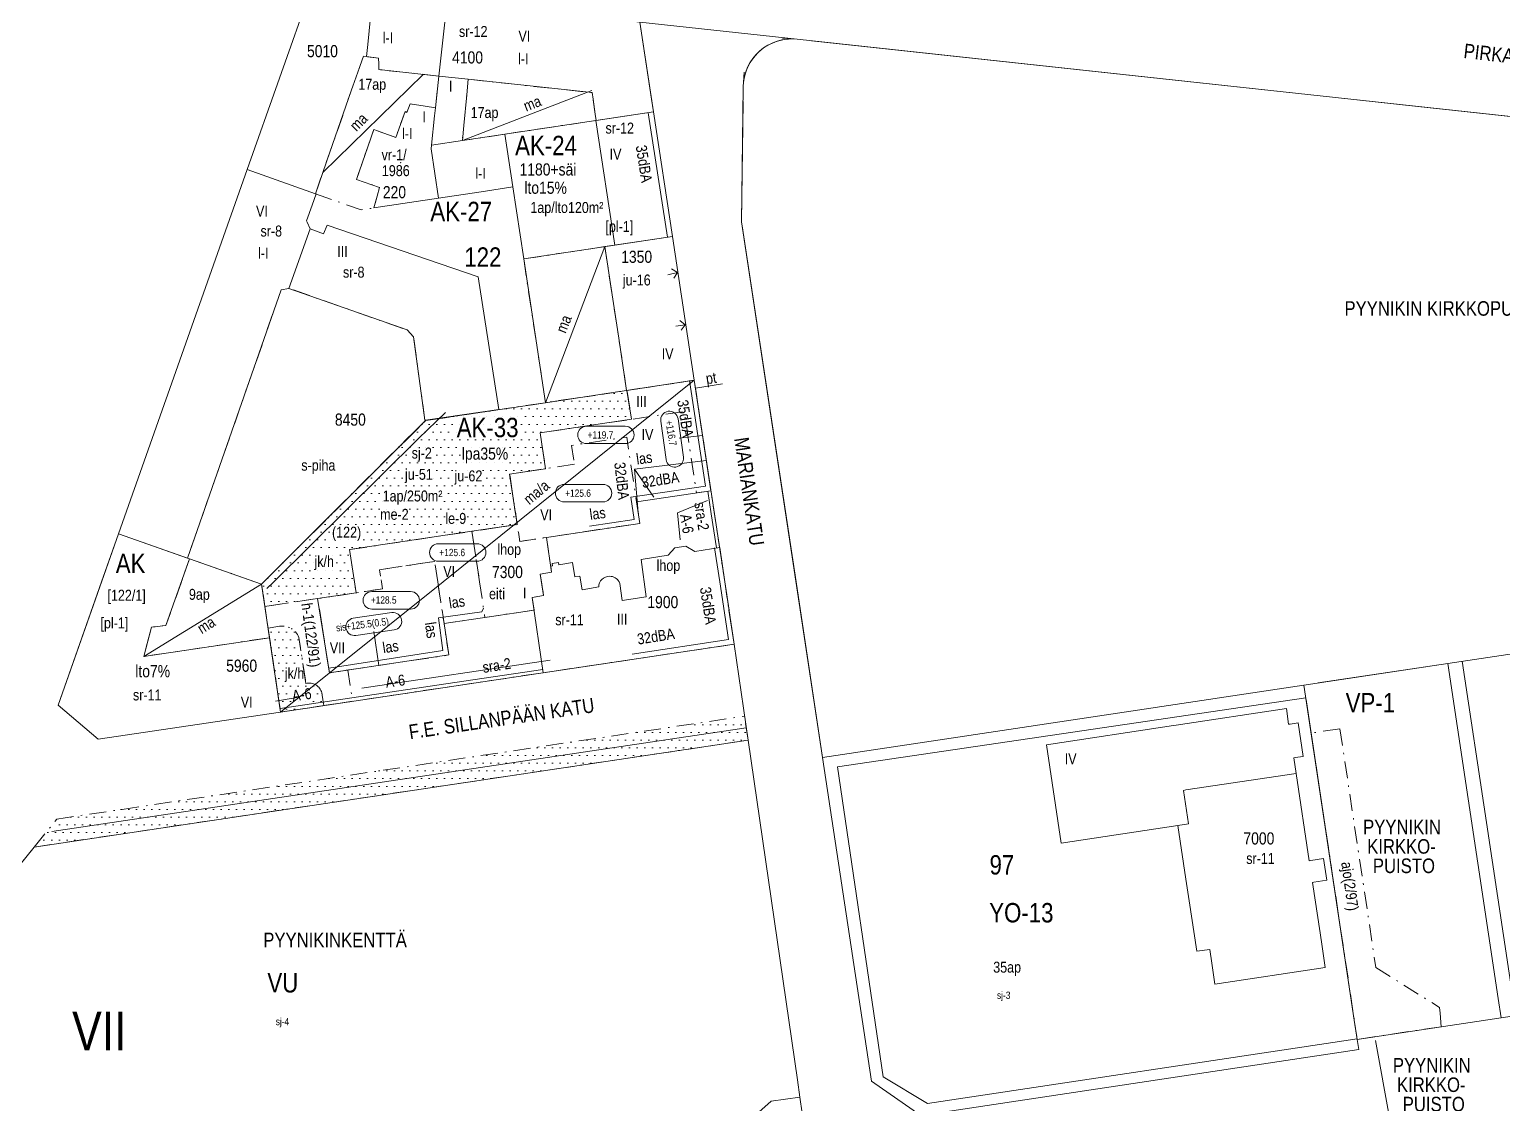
# Model space of a CAD drawing. Header units: metres. Extents: x 24485995 to 24488038, y 6819999 to 6822001.
# Drawn here: x 24486255.8 to 24486559.4, y 6820750.6 to 6820972 of the extents above; entities that cross this region are included whole.
import ezdxf

# ---------------------------------------------------------------- set-up
doc = ezdxf.new("R2010")
doc.units = ezdxf.units.M
for name, pattern in [('k10020', [0]), ('k10040', [10.3, 3.5, -1.5, 0.3, -1.5, 3.5]), ('K10271', [0]), ('k10400', [0]), ('K10430', [0]), ('k10vi1', [0]), ('Osoitus_AK', [0]), ('Puurivi_sailytettava', [0])]:
    doc.linetypes.add(name, pattern=pattern)
for name, color, linetype, lineweight in [('AK_AsemakaavaTeksti_Kadun_puistonnimi', 7, 'Continuous', 0), ('AK_AsemakaavaTeksti_Kaupunginosan_nimi', 7, 'Continuous', 0), ('AK_AsemakaavaTeksti_Korttelinumero', 7, 'Continuous', 0), ('AK_AsemakaavaViiva_Kaupunginosan_raja', 7, 'Continuous', 0), ('AK_Kaavamerkinta_Kayttotarkoitusalue', 7, 'Continuous', 0), ('AK_KayttotarkoitusSymboliViiva_Virkistysalueen_kuvio_murtoviiva', 7, 'Continuous', 0), ('AK_KayttotarkoitusViiva', 7, 'Continuous', 0), ('AK_LiikennointiTeksti_Autopaikkamerkinta', 7, 'Continuous', 0), ('AK_LiikennointiTeksti_Autopaikkamerkinta_m2', 7, 'Continuous', 0), ('AK_MuuAsemakaavaSymboli_Maarayksen_soikiosymb', 7, 'Continuous', 0), ('AK_MuuAsemakaavaTeksti_Alueenosan_kayttotarkoitus', 7, 'Continuous', 0), ('AK_MuuAsemakaavaTeksti_Erityismaarays', 7, 'Continuous', 0), ('AK_MuuAsemakaavaViiva_alueenosan_raja', 7, 'Continuous', 0), ('AK_MuuAsemakaavaViiva_Merkinnan_Kohdistusnuoli', 7, 'Continuous', 0), ('AK_RakennusalaTeksti_Kerrosala_tai_luku', 7, 'Continuous', 0), ('AK_RakennusalaTeksti_Rakennusoikeus', 7, 'Continuous', 0), ('AK_RakennusalaViiva_Maanalaisen_tilan_viiva', 7, 'Continuous', 0), ('AK_RakennusalaViiva_Rakennusalan_raja__I_', 7, 'Continuous', 0), ('AK_RakentaminenSymboli_Rajaan_kiinni_nuoli', 7, 'Continuous', 0), ('AK_RakentaminenTeksti_Korkeusmerkinta', 7, 'Continuous', 0), ('AK_RakentaminenTeksti_Korkeusmerkinta_ja_soikio', 7, 'Continuous', 0), ('AK_RakentaminenTeksti_Rakentamismaarays', 7, 'Continuous', 0), ('AK_RakentaminenViiva_dB_yms_aaltoviiva', 7, 'Continuous', 0), ('AK_YmparistoAlue_Istutettava_alue', 7, 'Continuous', 0), ('AK_YmparistoTeksti_Aita_puurivimerkinta', 7, 'Continuous', 0), ('AK_YmparistoViiva_Aita', 7, 'Continuous', 0), ('AK_YmparistoViiva_Istutettava_puurivi', 7, 'Continuous', 0), ('AK_YmparistoViiva_Sailytettava_puurivi', 7, 'Continuous', 0)]:
    doc.layers.add(name, color=color, linetype=linetype, lineweight=lineweight)
doc.styles.add('ArialNarrow', font='ARIALN.TTF')

# ---------------------------------------------------------------- blocks, each defined once
blk = doc.blocks.new('AKP43')
at = {"layer": 'AK_RakentaminenTeksti_Korkeusmerkinta_ja_soikio', "color": 7, "linetype": 'Continuous', "lineweight": 13}
for p, q in [((4, 1.8), (-4, 1.8)), ((-4, -1.8), (4, -1.8))]:
    blk.add_line(p, q, dxfattribs=at)
for centre, start, end in [((-4, 0), 90, 270), ((4, 0), 270, 90)]:
    blk.add_arc(centre, 1.8, start, end, dxfattribs=at)
blk = doc.blocks.new('NUOLI1')
at = {"layer": 'AK_RakentaminenSymboli_Rajaan_kiinni_nuoli', "color": 7, "linetype": 'Continuous', "lineweight": 0}
for p, q in [((0, 0), (-1, 1)), ((0, 2), (0, 0)), ((0, 0), (1, 1))]:
    blk.add_line(p, q, dxfattribs=at)

msp = doc.modelspace()

# ---------------------------------------------------------------- hatches: boundary and pattern name
at = {"layer": 'AK_YmparistoAlue_Istutettava_alue', "linetype": 'Continuous', "lineweight": 0}
h = msp.add_hatch(dxfattribs=at)
h.set_pattern_fill('DOTS', style=0)
h.paths.add_polyline_path([(24486356.34, 6820869.95), (24486354.77, 6820880.32), (24486362.18, 6820881.46), (24486361.06, 6820888.85), (24486379.86, 6820891.64), (24486378.96, 6820897.58), (24486362.15, 6820895.04), (24486337.46, 6820891.37), (24486304.13, 6820858.16), (24486303.64, 6820857.67), (24486304.33, 6820853.06), (24486315.2, 6820854.69), (24486323.12, 6820855.87), (24486321.78, 6820864.78), (24486347, 6820868.55)], flags=0)
h = msp.add_hatch(dxfattribs=at)
h.set_pattern_fill('DOTS', style=0)
h.paths.add_polyline_path([(24486312.77, 6820837.2), (24486311.34, 6820846.7, 0.371316), (24486307.03, 6820848.92), (24486304.99, 6820848.61), (24486307.57, 6820831.3), (24486316.47, 6820832.63), (24486316.07, 6820835.25, 0.410017)], flags=0)
h = msp.add_hatch(dxfattribs=at)
h.set_pattern_fill('DOTS', style=0)
h.paths.add_polyline_path([(24486403.16, 6820830.45), (24486261.44, 6820809.23), (24486256.79, 6820803.48), (24486403.9, 6820825.5), (24486403.18, 6820830.45)], flags=0)

# ---------------------------------------------------------------- linework, layer by layer
at = {"layer": 'AK_AsemakaavaTeksti_Kadun_puistonnimi', "linetype": 'Continuous', "lineweight": 5}
for p in [(24486540.48, 6820803.61), (24486546.62, 6820754.49)]:
    msp.add_point(p, dxfattribs=at)
at = {"layer": 'AK_AsemakaavaViiva_Kaupunginosan_raja', "linetype": 'k10020', "lineweight": 9, "flags": 128}
for points in [[(24486381.63, 6820973.49), (24486384.42, 6820955.04)], [(24486381.63, 6820973.49), (24486413.99, 6820969.98)], [(24486413.99, 6820969.98), (24486524.98, 6820957.96)], [(24486524.98, 6820957.96), (24486541.91, 6820956.12)], [(24486541.91, 6820956.12), (24486630.86, 6820946.49)], [(24486388.31, 6820929.34), (24486384.42, 6820955.04)], [(24486388.31, 6820929.34), (24486392.8, 6820899.68)], [(24486399.08, 6820858.16), (24486392.8, 6820899.68)], [(24486401.03, 6820845.29), (24486399.08, 6820858.16)], [(24486403.9, 6820825.5), (24486401.03, 6820845.29)], [(24486403.9, 6820825.5), (24486414.06, 6820755.49)], [(24486414.06, 6820755.49), (24486414.58, 6820751.95)], [(24486414.58, 6820751.95), (24486417.45, 6820732.15)]]:
    msp.add_lwpolyline(points, dxfattribs=at)
at = {"layer": 'AK_KayttotarkoitusSymboliViiva_Virkistysalueen_kuvio_murtoviiva', "linetype": 'k10vi1', "lineweight": 9, "flags": 128}
for points in [[(24486411, 6820970.17), (24486413.12, 6820970.04), (24486412.24, 6820970.02), (24486411.37, 6820969.92), (24486410.51, 6820969.74), (24486409.67, 6820969.5), (24486408.85, 6820969.18), (24486408.07, 6820968.78), (24486407.32, 6820968.33), (24486406.61, 6820967.8), (24486405.96, 6820967.22), (24486405.36, 6820966.59), (24486404.81, 6820965.9), (24486404.33, 6820965.17), (24486403.91, 6820964.4), (24486403.57, 6820963.59), (24486403.29, 6820962.76), (24486403.09, 6820961.9), (24486402.96, 6820961.04), (24486403.08, 6820963.16)], [(24486717.22, 6820959.9), (24486630.86, 6820946.49), (24486524.98, 6820957.96), (24486416.97, 6820969.66)], [(24486402.88, 6820957.16), (24486402.57, 6820932.32), (24486419.27, 6820821.93), (24486518.44, 6820836.85), (24486548.11, 6820841.31), (24486608.1, 6820850.34), (24486618.49, 6820781.28), (24486619.09, 6820777.32), (24486668.82, 6820784.8), (24486668.22, 6820788.76), (24486658.14, 6820855.75), (24486679.65, 6820879.81), (24486773.83, 6820893.34), (24486773.73, 6820894.23)], [(24486518.89, 6820833.88), (24486528.83, 6820767.79), (24486529.43, 6820763.83), (24486559.1, 6820768.29), (24486558.5, 6820772.25), (24486548.11, 6820841.31), (24486521.41, 6820837.29)], [(24486219.66, 6820754.3), (24486220.18, 6820747.55), (24486290.98, 6820684.72), (24486367.44, 6820675.74), (24486368.79, 6820693.69), (24486378.65, 6820722.03), (24486382.51, 6820727.81), (24486408.64, 6820751.09), (24486414.58, 6820751.95), (24486414.06, 6820755.49), (24486403.9, 6820825.5), (24486256.79, 6820803.48), (24486221.32, 6820759.63)]]:
    msp.add_lwpolyline(points, dxfattribs=at)
at = {"layer": 'AK_KayttotarkoitusViiva', "linetype": 'Continuous', "lineweight": 20, "flags": 128}
for points in [[(24486314.03, 6820980.82), (24486300.7, 6820943.1), (24486274.18, 6820868.05)], [(24486384.42, 6820955.04), (24486381.63, 6820973.49)], [(24486413.99, 6820969.98), (24486524.98, 6820957.96), (24486630.86, 6820946.49), (24486720.18, 6820960.36)], [(24486419.27, 6820821.93), (24486413.79, 6820858.16), (24486402.69, 6820931.51), (24486402.57, 6820932.32), (24486402.91, 6820960.16)], [(24486357.66, 6820924.7), (24486355.42, 6820939.53), (24486353.77, 6820950.41), (24486384.42, 6820955.04)], [(24486384.42, 6820955.04), (24486388.31, 6820929.34)], [(24486388.31, 6820929.34), (24486357.66, 6820924.7)], [(24486388.31, 6820929.34), (24486392.8, 6820899.68)], [(24486357.66, 6820924.7), (24486362.15, 6820895.04)], [(24486392.8, 6820899.68), (24486399.08, 6820858.16), (24486401.03, 6820845.29), (24486307.57, 6820831.3)], [(24486392.8, 6820899.68), (24486362.15, 6820895.04)], [(24486303.64, 6820857.67), (24486304.13, 6820858.16), (24486337.46, 6820891.37), (24486362.15, 6820895.04)], [(24486261.71, 6820832.74), (24486270.69, 6820858.16), (24486274.18, 6820868.05)], [(24486303.64, 6820857.67), (24486302.24, 6820858.16), (24486274.18, 6820868.05)], [(24486307.57, 6820831.3), (24486303.64, 6820857.67)], [(24486548.11, 6820841.31), (24486608.1, 6820850.34), (24486618.49, 6820781.28), (24486619.09, 6820777.32)], [(24486518.44, 6820836.85), (24486548.11, 6820841.31)], [(24486548.11, 6820841.31), (24486558.5, 6820772.25), (24486559.1, 6820768.29)], [(24486419.27, 6820821.93), (24486518.44, 6820836.85)], [(24486518.44, 6820836.85), (24486528.83, 6820767.79), (24486529.43, 6820763.83)], [(24486261.71, 6820832.74), (24486269.99, 6820825.68), (24486307.57, 6820831.3)], [(24486256.79, 6820803.48), (24486219.43, 6820757.29), (24486220.18, 6820747.55), (24486290.98, 6820684.72), (24486367.44, 6820675.74), (24486368.79, 6820693.69), (24486378.65, 6820722.03), (24486382.51, 6820727.81), (24486408.64, 6820751.09), (24486414.58, 6820751.95), (24486414.06, 6820755.49), (24486403.9, 6820825.5), (24486256.79, 6820803.48)], [(24486419.27, 6820821.93), (24486429.31, 6820755.22), (24486439.47, 6820748.15), (24486529.74, 6820761.73), (24486529.43, 6820763.83)], [(24486619.09, 6820777.32), (24486559.1, 6820768.29)], [(24486559.1, 6820768.29), (24486529.43, 6820763.83)]]:
    msp.add_lwpolyline(points, dxfattribs=at)
at = {"layer": 'AK_KayttotarkoitusViiva', "linetype": 'Continuous', "lineweight": 20}
msp.add_arc((24486412.91, 6820960.04), 10, 83.8208, 179.2853, dxfattribs=at)
at = {"layer": 'AK_MuuAsemakaavaTeksti_Alueenosan_kayttotarkoitus', "linetype": 'Continuous', "lineweight": 0}
msp.add_point((24486332.29, 6820944.52), dxfattribs=at)
at = {"layer": 'AK_MuuAsemakaavaViiva_alueenosan_raja', "linetype": 'k10040', "lineweight": 5, "flags": 128}
for points in [[(24486325.29, 6820966.41), (24486324.64, 6820966.5), (24486324.36, 6820965.72), (24486323.82, 6820964.17), (24486322.13, 6820959.32), (24486317.73, 6820946.7), (24486314.74, 6820938.14)], [(24486340.2, 6820962.39), (24486327.84, 6820963.73), (24486327.81, 6820964.85), (24486327.77, 6820966.09), (24486325.29, 6820966.41)], [(24486339.48, 6820955.82), (24486340.2, 6820962.39)], [(24486346.23, 6820961.73), (24486345.93, 6820958.55), (24486345.32, 6820952.17), (24486345.02, 6820949.08)], [(24486346.23, 6820961.73), (24486371.76, 6820958.97), (24486371.96, 6820957.6), (24486372.4, 6820954.54)], [(24486339.48, 6820955.82), (24486337.34, 6820956.16), (24486334.24, 6820956.66), (24486333.56, 6820954.91), (24486333.21, 6820955.06), (24486331.31, 6820949.72), (24486326.77, 6820951.38), (24486323.19, 6820941.06), (24486327.98, 6820939.45), (24486327.47, 6820937.6), (24486326.81, 6820935.21)], [(24486353.77, 6820950.41), (24486372.59, 6820953.25)], [(24486372.4, 6820954.54), (24486372.59, 6820953.25)], [(24486353.77, 6820950.41), (24486345.02, 6820949.08)], [(24486314.74, 6820938.14), (24486314.92, 6820938.08)], [(24486314.74, 6820938.14), (24486324.18, 6820934.81), (24486326.81, 6820935.21)], [(24486357.66, 6820924.7), (24486374.4, 6820927.23)], [(24486378.87, 6820897.57), (24486377.24, 6820908.37), (24486376.03, 6820916.37), (24486374.4, 6820927.23)], [(24486357.66, 6820924.7), (24486362.15, 6820895.04)], [(24486309.26, 6820918.63), (24486307.71, 6820918.36), (24486288.39, 6820863.05)], [(24486337.45, 6820891.44), (24486337.32, 6820891.43), (24486334.98, 6820908.63), (24486333.65, 6820910.06), (24486309.26, 6820918.63)], [(24486304.13, 6820858.16), (24486337.46, 6820891.37), (24486392.8, 6820899.68), (24486399.08, 6820858.16)], [(24486392.8, 6820899.68), (24486378.95, 6820897.6), (24486379.86, 6820891.64), (24486390.74, 6820893.26), (24486393.27, 6820876.49), (24486396.24, 6820876.93), (24486392.8, 6820899.68)], [(24486322.77, 6820858.16), (24486321.78, 6820864.78), (24486347, 6820868.55), (24486356.34, 6820869.95), (24486354.77, 6820880.32), (24486362.18, 6820881.46), (24486361.06, 6820888.85), (24486379.86, 6820891.64), (24486378.96, 6820897.58), (24486362.15, 6820895.04), (24486337.46, 6820891.37), (24486304.13, 6820858.16)], [(24486362.15, 6820895.04), (24486378.87, 6820897.57)], [(24486304.13, 6820858.16), (24486337.45, 6820891.44)], [(24486368.1, 6820882.38), (24486354.77, 6820880.32), (24486356.86, 6820866.47), (24486381.58, 6820870.18), (24486378.89, 6820887.98), (24486367.51, 6820886.27), (24486368.1, 6820882.38)], [(24486322.77, 6820858.16), (24486321.78, 6820864.78), (24486347, 6820868.55), (24486348.56, 6820858.16)], [(24486361.05, 6820859.74), (24486363.4, 6820860.12), (24486362.33, 6820867.29), (24486356.86, 6820866.47), (24486356.34, 6820869.95), (24486347, 6820868.55), (24486348.56, 6820858.16)], [(24486302.24, 6820858.16), (24486288.8, 6820862.9), (24486287.13, 6820858.16)], [(24486302.24, 6820858.16), (24486288.39, 6820863.05)], [(24486339.96, 6820858.16), (24486339.34, 6820862.35), (24486327.96, 6820860.64), (24486328.33, 6820858.16)], [(24486339.34, 6820862.35), (24486327.96, 6820860.64), (24486328.33, 6820858.16)], [(24486339.96, 6820858.16), (24486339.34, 6820862.35)], [(24486287.13, 6820858.16), (24486283.95, 6820849.17), (24486282.45, 6820848.97), (24486280.95, 6820848.77), (24486279.41, 6820842.76), (24486305.28, 6820846.63), (24486303.64, 6820857.67)], [(24486302.24, 6820858.16), (24486303.64, 6820857.67), (24486304.13, 6820858.16)], [(24486303.64, 6820857.67), (24486302.24, 6820858.16)], [(24486401.03, 6820845.29), (24486307.57, 6820831.3), (24486303.64, 6820857.67), (24486304.13, 6820858.16)], [(24486304.13, 6820858.16), (24486303.64, 6820857.67), (24486304.33, 6820853.06), (24486315.2, 6820854.69), (24486323.12, 6820855.87), (24486322.77, 6820858.16)], [(24486328.33, 6820858.16), (24486328.55, 6820856.69), (24486323.12, 6820855.87), (24486315.2, 6820854.69), (24486317.64, 6820839.38), (24486342.22, 6820843.06), (24486341.25, 6820849.54), (24486339.96, 6820858.16)], [(24486328.55, 6820856.69), (24486323.12, 6820855.87), (24486322.77, 6820858.16)], [(24486328.33, 6820858.16), (24486328.55, 6820856.69)], [(24486348.56, 6820858.16), (24486349.66, 6820850.8), (24486341.25, 6820849.54), (24486339.96, 6820858.16)], [(24486348.56, 6820858.16), (24486349.66, 6820850.8), (24486359.79, 6820852.32), (24486359.4, 6820854.92), (24486361.77, 6820855.3), (24486361.3, 6820858.16)], [(24486361.3, 6820858.16), (24486361.05, 6820859.74)], [(24486399.08, 6820858.16), (24486401.03, 6820845.29)], [(24486261.44, 6820809.23), (24486403.16, 6820830.45)], [(24486403.16, 6820830.45), (24486403.18, 6820830.45)], [(24486403.9, 6820825.5), (24486403.18, 6820830.45)], [(24486525.86, 6820827.85), (24486519.93, 6820826.96)], [(24486525.86, 6820827.85), (24486533.27, 6820778.63)], [(24486256.79, 6820803.48), (24486403.9, 6820825.5)], [(24486519.93, 6820826.96), (24486528.83, 6820767.79)], [(24486256.79, 6820803.48), (24486261.44, 6820809.23)], [(24486533.27, 6820778.63), (24486546.38, 6820770.43), (24486546.49, 6820769.2)], [(24486528.83, 6820767.79), (24486529.43, 6820763.83)], [(24486546.49, 6820769.2), (24486546.74, 6820766.44)], [(24486546.74, 6820766.44), (24486529.43, 6820763.83)]]:
    msp.add_lwpolyline(points, dxfattribs=at)
for points in [[(24486321.44, 6820839.95), (24486317.64, 6820839.38), (24486315.2, 6820854.69), (24486304.33, 6820853.06), (24486304.99, 6820848.61), (24486307.03, 6820848.92, -0.371316), (24486311.34, 6820846.7), (24486312.77, 6820837.2, -0.410017), (24486316.07, 6820835.25), (24486316.47, 6820832.63), (24486322.4, 6820833.52), (24486321.44, 6820839.95)], [(24486312.77, 6820837.2), (24486311.34, 6820846.7, 0.371316), (24486307.03, 6820848.92), (24486304.99, 6820848.61), (24486307.57, 6820831.3), (24486316.47, 6820832.63), (24486316.07, 6820835.25, 0.410017), (24486312.77, 6820837.2)]]:
    msp.add_lwpolyline(points, format="xyb", dxfattribs=at)
at = {"layer": 'AK_MuuAsemakaavaViiva_Merkinnan_Kohdistusnuoli', "linetype": 'Osoitus_AK', "lineweight": 5, "flags": 128}
for points in [[(24486398.62, 6820898.94), (24486393.04, 6820898.06)], [(24486389.72, 6820887.74), (24486394.52, 6820888.3)], [(24486380.53, 6820881.35), (24486395.3, 6820883.13)], [(24486380.53, 6820881.35), (24486384.47, 6820875.57)], [(24486380.53, 6820881.35), (24486381.25, 6820872.42)], [(24486389.88, 6820866.77), (24486389.33, 6820872.36), (24486395.57, 6820874.93)], [(24486326.78, 6820847.92), (24486327.78, 6820840.9)], [(24486553.68, 6820747.33), (24486536.15, 6820747.33), (24486533.2, 6820763.59)]]:
    msp.add_lwpolyline(points, dxfattribs=at)
at = {"layer": 'AK_RakennusalaViiva_Maanalaisen_tilan_viiva', "linetype": 'Continuous', "lineweight": 5, "flags": 128}
for points in [[(24486336.92, 6820962.74), (24486316.25, 6820942.48)], [(24486371.7, 6820959.38), (24486345.02, 6820949.08)], [(24486374.4, 6820927.23), (24486362.15, 6820895.04)], [(24486392.8, 6820899.68), (24486341.05, 6820858.16)], [(24486341.05, 6820858.16), (24486307.57, 6820831.3)], [(24486303.64, 6820857.67), (24486279.41, 6820842.76)]]:
    msp.add_lwpolyline(points, dxfattribs=at)
at = {"layer": 'AK_RakennusalaViiva_Rakennusalan_raja__I_', "linetype": 'K10271', "lineweight": 9, "flags": 128}
for points in [[(24486324.64, 6820966.5), (24486325.29, 6820966.41), (24486325.55, 6820968.92), (24486326.13, 6820974.56), (24486326.64, 6820979.45), (24486314.03, 6820980.82), (24486300.7, 6820943.1), (24486314.74, 6820938.14), (24486317.73, 6820946.7), (24486322.13, 6820959.32), (24486323.82, 6820964.17), (24486324.36, 6820965.72), (24486324.64, 6820966.5)], [(24486341.87, 6820977.8), (24486326.64, 6820979.45), (24486326.13, 6820974.56), (24486325.55, 6820968.92), (24486325.29, 6820966.41), (24486327.77, 6820966.09), (24486327.81, 6820964.85), (24486327.84, 6820963.73), (24486340.2, 6820962.39), (24486341.87, 6820977.8)], [(24486340.2, 6820962.39), (24486346.23, 6820961.73), (24486371.76, 6820958.97), (24486371.96, 6820957.6), (24486372.4, 6820954.54), (24486372.59, 6820953.25), (24486384.42, 6820955.04), (24486384.03, 6820957.63), (24486381.63, 6820973.49), (24486341.87, 6820977.8), (24486340.2, 6820962.39)], [(24486340.2, 6820962.39), (24486339.48, 6820955.82), (24486339.3, 6820954.16), (24486338.65, 6820948.12), (24486345.02, 6820949.08), (24486345.32, 6820952.17), (24486345.93, 6820958.55), (24486346.23, 6820961.73), (24486340.2, 6820962.39)], [(24486337.34, 6820956.16), (24486334.24, 6820956.66), (24486333.56, 6820954.91), (24486333.21, 6820955.06), (24486331.31, 6820949.72), (24486326.77, 6820951.38), (24486323.19, 6820941.06), (24486327.98, 6820939.45), (24486327.47, 6820937.6), (24486326.81, 6820935.21), (24486340.11, 6820937.22), (24486338.57, 6820947.41), (24486338.65, 6820948.12), (24486339.3, 6820954.16), (24486339.48, 6820955.82), (24486337.34, 6820956.16)], [(24486388.31, 6820929.34), (24486384.42, 6820955.04), (24486372.56, 6820953.25), (24486376.45, 6820927.54), (24486388.31, 6820929.34)], [(24486345.02, 6820949.08), (24486338.65, 6820948.12), (24486338.57, 6820947.41), (24486340.11, 6820937.22), (24486348.87, 6820938.54), (24486355.42, 6820939.53), (24486353.77, 6820950.41), (24486345.02, 6820949.08)], [(24486300.7, 6820943.1), (24486274.18, 6820868.05), (24486288.39, 6820863.05), (24486307.71, 6820918.36), (24486309.26, 6820918.63), (24486313.69, 6820930.9), (24486313.04, 6820932.29), (24486312.92, 6820932.55), (24486314.1, 6820935.81), (24486314.92, 6820938.08), (24486314.74, 6820938.14), (24486300.7, 6820943.1)], [(24486337.45, 6820891.44), (24486352.55, 6820893.63), (24486348.28, 6820921.04), (24486317.17, 6820931.66), (24486316.44, 6820929.9), (24486313.69, 6820930.9), (24486309.26, 6820918.63), (24486333.65, 6820910.06), (24486334.98, 6820908.63), (24486337.32, 6820891.43), (24486337.45, 6820891.44)], [(24486376.3, 6820927.52), (24486374.4, 6820927.23), (24486376.03, 6820916.37), (24486377.24, 6820908.37), (24486378.87, 6820897.57), (24486392.8, 6820899.68), (24486388.31, 6820929.34), (24486376.3, 6820927.52)], [(24486359.79, 6820852.32), (24486359.4, 6820854.92), (24486361.77, 6820855.3), (24486361.05, 6820859.74), (24486363.4, 6820860.12), (24486362.33, 6820867.29), (24486381.58, 6820870.18), (24486380.91, 6820874.63), (24486396.24, 6820876.93), (24486392.8, 6820899.68), (24486378.95, 6820897.6), (24486379.86, 6820891.64), (24486361.06, 6820888.85), (24486362.18, 6820881.46), (24486354.77, 6820880.32), (24486356.34, 6820869.95), (24486347, 6820868.55), (24486321.78, 6820864.78), (24486323.12, 6820855.87), (24486315.2, 6820854.69), (24486317.64, 6820839.38), (24486342.22, 6820843.06), (24486341.25, 6820849.54), (24486359.79, 6820852.32)], [(24486288.8, 6820862.9), (24486274.18, 6820868.05), (24486261.71, 6820832.74), (24486269.99, 6820825.68), (24486307.57, 6820831.3), (24486305.28, 6820846.63), (24486279.41, 6820842.76), (24486280.95, 6820848.77), (24486283.95, 6820849.17), (24486288.8, 6820862.9)], [(24486494.64, 6820808.24), (24486493.6, 6820815.16), (24486494.1, 6820815.24), (24486516.83, 6820818.66), (24486516.34, 6820821.87), (24486516.64, 6820821.91), (24486518.32, 6820822.17), (24486517.28, 6820829.09), (24486515.6, 6820828.83), (24486515.3, 6820828.79), (24486514.82, 6820832.01), (24486492.09, 6820828.59), (24486491.59, 6820828.51), (24486465.39, 6820824.57), (24486468.44, 6820804.3), (24486492.46, 6820807.91), (24486494.64, 6820808.24)], [(24486494.13, 6820796.83), (24486494.8, 6820792.38), (24486496.36, 6820781.99), (24486499.03, 6820782.39), (24486499.46, 6820779.52), (24486500.11, 6820775.23), (24486522.85, 6820778.65), (24486522.2, 6820782.95), (24486521.77, 6820785.82), (24486520.21, 6820796.2), (24486520.51, 6820796.25), (24486523.18, 6820796.65), (24486522.51, 6820801.1), (24486519.84, 6820800.7), (24486519.54, 6820800.65), (24486516.83, 6820818.66), (24486494.1, 6820815.24), (24486493.6, 6820815.16), (24486494.64, 6820808.24), (24486492.46, 6820807.91), (24486494.13, 6820796.83)]]:
    msp.add_lwpolyline(points, dxfattribs=at)
msp.add_lwpolyline([(24486361.31, 6820858.16), (24486361.77, 6820855.3), (24486359.4, 6820854.92), (24486361.7, 6820839.41), (24486401.03, 6820845.29), (24486399.96, 6820852.33), (24486399.98, 6820852.33), (24486399.11, 6820858.16), (24486398.06, 6820865.25), (24486392.9, 6820864.41), (24486391.07, 6820865.47), (24486388.84, 6820865.12), (24486387.46, 6820863.66), (24486381.85, 6820862.77), (24486382.9, 6820855.07), (24486377.96, 6820854.31), (24486377.5, 6820857.81), (24486377.5, 6820857.81, 0.04346), (24486377.33, 6820858.16), (24486377.33, 6820858.16, 0.267158), (24486375.38, 6820859.29), (24486375.38, 6820859.29, 0.407645), (24486373.12, 6820857.08), (24486373.12, 6820857.08), (24486369.71, 6820856.52), (24486369.21, 6820859.33), (24486368.18, 6820859.16), (24486367.69, 6820862.11), (24486364.92, 6820861.65), (24486364.84, 6820862.11), (24486363.56, 6820861.91), (24486363.63, 6820861.44), (24486363.25, 6820861.37), (24486363.4, 6820860.12), (24486361.05, 6820859.74), (24486361.31, 6820858.16)], format="xyb", dxfattribs=at)
at = {"layer": 'AK_RakentaminenViiva_dB_yms_aaltoviiva', "linetype": 'k10400', "lineweight": 0, "flags": 128}
for points in [[(24486387.32, 6820929.19), (24486383.32, 6820954.8)], [(24486391.81, 6820899.61), (24486395.11, 6820877.83), (24486379.76, 6820875.57), (24486380.46, 6820870.98), (24486371.25, 6820869.63)], [(24486396.98, 6820865.13), (24486398.05, 6820858.16)], [(24486398.05, 6820858.16), (24486399.89, 6820846.22), (24486380.02, 6820843.2)], [(24486317.49, 6820840.35), (24486341.02, 6820844.02), (24486340.1, 6820850.69), (24486349.05, 6820851.99), (24486349.37, 6820852.73)]]:
    msp.add_lwpolyline(points, dxfattribs=at)
at = {"layer": 'AK_YmparistoViiva_Aita', "linetype": 'Continuous', "lineweight": 5, "flags": 128}
for points in [[(24486396.29, 6820872.18), (24486395.6, 6820876.84)], [(24486397.39, 6820865.14), (24486396.29, 6820872.18)], [(24486361.6, 6820840.1), (24486343.44, 6820837.4)], [(24486343.44, 6820837.4), (24486307.47, 6820832.01)]]:
    msp.add_lwpolyline(points, dxfattribs=at)
at = {"layer": 'AK_YmparistoViiva_Istutettava_puurivi', "linetype": 'K10430', "lineweight": 5, "flags": 128}
for points in [[(24486306.17, 6820858.16), (24486335.96, 6820887.69), (24486341.57, 6820893.06)], [(24486304.75, 6820856.76), (24486306.17, 6820858.16)], [(24486324.34, 6820836.22), (24486363.14, 6820841.98)], [(24486556.08, 6820808.52), (24486551.07, 6820841.76)], [(24486306.49, 6820833.52), (24486310.96, 6820834.3)], [(24486556.08, 6820808.52), (24486561.91, 6820769.73)]]:
    msp.add_lwpolyline(points, dxfattribs=at)
at = {"layer": 'AK_YmparistoViiva_Sailytettava_puurivi', "linetype": 'Puurivi_sailytettava', "lineweight": 5, "flags": 128}
for points in [[(24486431.72, 6820756.13), (24486422.32, 6820820.04), (24486518.84, 6820834.23)], [(24486260.46, 6820806.65), (24486403.53, 6820828.06)], [(24486529.41, 6820763.96), (24486440.86, 6820750.63)], [(24486440.86, 6820750.63), (24486431.72, 6820756.13)]]:
    msp.add_lwpolyline(points, dxfattribs=at)

# ---------------------------------------------------------------- block references
at = {"layer": 'AK_MuuAsemakaavaSymboli_Maarayksen_soikiosymb', "color": 7, "lineweight": 5, "rotation": 97.85331330196082}
msp.add_blockref('AKP43', (24486388.24, 6820887.54), dxfattribs=at)
at = {"layer": 'AK_RakentaminenSymboli_Rajaan_kiinni_nuoli', "color": 7, "lineweight": 0}
for p, rotation in [((24486389.34, 6820921.9), 103.2290925635284), ((24486390.96, 6820911.14), 98.54213765739992)]:
    msp.add_blockref('NUOLI1', p, dxfattribs=dict(at, rotation=rotation))
at = {"layer": 'AK_RakentaminenTeksti_Korkeusmerkinta_ja_soikio', "color": 7, "lineweight": 5}
for p in [(24486374.6, 6820888.42), (24486370, 6820876.42), (24486344.07, 6820864.19), (24486330.37, 6820854.32)]:
    msp.add_blockref('AKP43', p, dxfattribs=at)
at = {"layer": 'AK_RakentaminenTeksti_Korkeusmerkinta_ja_soikio', "color": 7, "lineweight": 5, "rotation": 8.213599825177846}
msp.add_blockref('AKP43', (24486326.77, 6820849.44), dxfattribs=at)

# ---------------------------------------------------------------- texts
at = {"layer": 'AK_AsemakaavaTeksti_Kadun_puistonnimi', "linetype": 'Continuous', "lineweight": 5, "style": 'ArialNarrow'}
for s, rotation, p in [('PIRKANKATU', 353.5179, (24486551.24, 6820966.13)), ('MARIANKATU', 278.334, (24486401.03, 6820887.7)), ('F.E. SILLANPÄÄN KATU', 8.3701, (24486334.24, 6820825.68))]:
    msp.add_text(s, height=3, rotation=rotation, dxfattribs=at).set_placement(p)
for s, p in [('PYYNIKIN KIRKKOPUISTO', (24486526.8, 6820912.99)), ('PYYNIKIN ', (24486530.64, 6820806.11)), ('KIRKKO-', (24486531.48, 6820802.11)), ('PUISTO', (24486532.66, 6820798.11)), ('PYYNIKINKENTTÄ', (24486304, 6820782.82)), ('PYYNIKIN ', (24486536.78, 6820756.99)), ('KIRKKO-', (24486537.62, 6820752.99)), ('PUISTO', (24486538.81, 6820748.99))]:
    msp.add_text(s, height=3, dxfattribs=at).set_placement(p)
at = {"layer": 'AK_AsemakaavaTeksti_Kaupunginosan_nimi', "linetype": 'Continuous', "lineweight": 0, "style": 'ArialNarrow'}
msp.add_text('VII', height=8, dxfattribs=at).set_placement((24486264.61, 6820761.54))
at = {"layer": 'AK_AsemakaavaTeksti_Korttelinumero', "linetype": 'Continuous', "lineweight": 5, "style": 'ArialNarrow'}
for s, p in [('122', (24486345.43, 6820923.08)), ('97', (24486453.66, 6820797.81))]:
    msp.add_text(s, height=4, dxfattribs=at).set_placement(p)
at = {"layer": 'AK_Kaavamerkinta_Kayttotarkoitusalue', "linetype": 'Continuous', "lineweight": 0, "style": 'ArialNarrow'}
for s, p in [('AK-24', (24486355.9, 6820946.08)), ('AK-27', (24486338.43, 6820932.48)), ('AK-33', (24486343.87, 6820887.95)), ('AK', (24486273.61, 6820859.93)), ('VP-1', (24486527.05, 6820831.23)), ('YO-13', (24486453.6, 6820787.94)), ('VU', (24486304.85, 6820773.5))]:
    msp.add_text(s, height=4, dxfattribs=at).set_placement(p)
at = {"layer": 'AK_LiikennointiTeksti_Autopaikkamerkinta', "linetype": 'Continuous', "lineweight": 0, "style": 'ArialNarrow'}
msp.add_text('9ap', height=2.25, dxfattribs=at).set_placement((24486288.68, 6820854.44))
at = {"layer": 'AK_LiikennointiTeksti_Autopaikkamerkinta_m2', "linetype": 'Continuous', "lineweight": 0, "style": 'ArialNarrow'}
for s, p in [('17ap', (24486323.59, 6820959.57)), ('17ap', (24486346.73, 6820953.74)), ('1ap/lto120m²', (24486359.04, 6820934.17)), ('1ap/250m²', (24486328.6, 6820874.71)), ('35ap', (24486454.42, 6820777.59))]:
    msp.add_text(s, height=2.25, dxfattribs=at).set_placement(p)
at = {"layer": 'AK_MuuAsemakaavaTeksti_Alueenosan_kayttotarkoitus', "linetype": 'Continuous', "lineweight": 0, "style": 'ArialNarrow'}
for s, rotation, p in [('ma', 21.6891, (24486358.19, 6820955.04)), ('ma', 45, (24486323.17, 6820950.85)), ('ma', 68.3945, (24486366.29, 6820909.22)), ('ma/a', 39.9364, (24486358.81, 6820873.91)), ('h-1(122/91)', 277.93, (24486311.81, 6820853.62)), ('ma', 32.3302, (24486291.33, 6820847.32))]:
    msp.add_text(s, height=2.25, rotation=rotation, dxfattribs=at).set_placement(p)
for s, p in [('vr-1/', (24486328.38, 6820945.02)), ('1986', (24486328.44, 6820941.77)), ('lhop', (24486352.25, 6820863.71)), ('jk/h', (24486314.55, 6820861.23)), ('lhop', (24486385.05, 6820860.4)), ('jk/h', (24486308.44, 6820838.16))]:
    msp.add_text(s, height=2.25, dxfattribs=at).set_placement(p)
at = {"layer": 'AK_MuuAsemakaavaTeksti_Erityismaarays', "linetype": 'Continuous', "lineweight": 0, "style": 'ArialNarrow'}
for s, p in [('sr-12', (24486344.33, 6820970.46)), ('sr-12', (24486374.52, 6820950.54)), ('sr-8', (24486303.43, 6820929.32)), ('[pl-1]', (24486374.51, 6820930.26)), ('sr-8', (24486320.42, 6820920.84)), ('sj-2', (24486334.58, 6820883.56)), ('s-piha', (24486311.84, 6820881.05)), ('le-9', (24486341.52, 6820870.09)), ('(122)', (24486318.16, 6820867.24)), ('[122/1]', (24486271.9, 6820854.25)), ('[pl-1]', (24486270.45, 6820848.55)), ('sr-11', (24486364.17, 6820849.19)), ('sr-11', (24486277.15, 6820833.7)), ('sr-11', (24486506.56, 6820800.01))]:
    msp.add_text(s, height=2.25, dxfattribs=at).set_placement(p)
for s, rotation, p in [('35dBA', 279.0008, (24486380.74, 6820947.95)), ('35dBA', 278.688, (24486389.29, 6820895.47)), ('32dBA', 276.586, (24486376.32, 6820882.66)), ('las', 7.796, (24486381.02, 6820882.3)), ('32dBA', 8.712, (24486382.19, 6820877.49)), ('sra-2', 278.41, (24486392.81, 6820874.41)), ('las', 7.796, (24486371.41, 6820870.89)), ('35dBA', 278.7979, (24486393.97, 6820856.88)), ('las', 8.611, (24486342.43, 6820852.63)), ('las', 278.4358, (24486337.28, 6820849.67)), ('32dBA', 8.968, (24486381.25, 6820845.19)), ('las', 8.611, (24486328.77, 6820843.41)), ('sra-2', 8.9351, (24486349.38, 6820839.36)), ('ajo(2/97)', 277.8777, (24486526.12, 6820800.28))]:
    msp.add_text(s, height=2.25, rotation=rotation, dxfattribs=at).set_placement(p)
at = {"layer": 'AK_RakennusalaTeksti_Kerrosala_tai_luku', "linetype": 'Continuous', "lineweight": 0, "style": 'ArialNarrow'}
for s, p in [('l-I', (24486328.62, 6820969.16)), ('VI', (24486356.59, 6820969.5)), ('l-I', (24486356.51, 6820964.84)), ('I', (24486342.24, 6820959.2)), ('I', (24486336.8, 6820952.88)), ('l-I', (24486332.61, 6820949.4)), ('IV', (24486375.37, 6820945.14)), ('l-I', (24486347.72, 6820941.21)), ('VI', (24486302.51, 6820933.42)), ('l-I', (24486302.93, 6820924.76)), ('III', (24486319.25, 6820925.08)), ('IV', (24486386.11, 6820904.03)), ('III', (24486380.86, 6820894.21)), ('IV', (24486381.95, 6820887.36)), ('VI', (24486361.08, 6820870.83)), ('VI', (24486341.09, 6820859.17)), ('I', (24486357.5, 6820854.72)), ('III', (24486376.89, 6820849.34)), ('VII', (24486317.71, 6820843.41)), ('VI', (24486299.37, 6820832.23)), ('IV', (24486469.16, 6820820.53))]:
    msp.add_text(s, height=2.25, dxfattribs=at).set_placement(p)
at = {"layer": 'AK_RakennusalaTeksti_Rakennusoikeus', "linetype": 'Continuous', "lineweight": 0, "style": 'ArialNarrow'}
for s, p in [('5010', (24486313.01, 6820966.28)), ('4100', (24486342.91, 6820964.98)), ('1180+säi', (24486356.81, 6820941.89)), ('lto15%', (24486357.81, 6820938.12)), ('220', (24486328.64, 6820937.21)), ('1350', (24486377.76, 6820923.89)), ('8450', (24486318.76, 6820890.33)), ('lpa35%', (24486344.92, 6820883.32)), ('7300', (24486351.13, 6820858.92)), ('1900', (24486383.15, 6820852.72)), ('lto7%', (24486277.63, 6820838.47)), ('5960', (24486296.36, 6820839.61)), ('7000', (24486505.98, 6820804))]:
    msp.add_text(s, height=2.5, dxfattribs=at).set_placement(p)
at = {"layer": 'AK_RakentaminenTeksti_Korkeusmerkinta', "linetype": 'Continuous', "lineweight": 0, "style": 'ArialNarrow'}
for s, p in [('+119.7', (24486370.82, 6820887.67)), ('+125.6', (24486366.21, 6820875.67)), ('+125.6', (24486340.28, 6820863.44)), ('+128.5', (24486326.16, 6820853.65)), ('sj-3', (24486455.2, 6820772.17)), ('sj-4', (24486306.57, 6820766.76))]:
    msp.add_text(s, height=1.5, dxfattribs=at).set_placement(p)
for s, rotation, p in [('+116.7', 279.738, (24486386.85, 6820891.31)), ('sis+125.5(0.5)', 7.1675, (24486319.1, 6820847.9))]:
    msp.add_text(s, height=1.5, rotation=rotation, dxfattribs=at).set_placement(p)
at = {"layer": 'AK_RakentaminenTeksti_Rakentamismaarays', "linetype": 'Continuous', "lineweight": 0, "style": 'ArialNarrow'}
for s, p in [('ju-16', (24486378.1, 6820919.23)), ('ju-51', (24486333.2, 6820879.18)), ('ju-62', (24486343.41, 6820878.85)), ('me-2', (24486328.09, 6820870.93)), ('eiti', (24486350.52, 6820854.56))]:
    msp.add_text(s, height=2.25, dxfattribs=at).set_placement(p)
msp.add_text('pt', height=2.25, rotation=8.74, dxfattribs=at).set_placement((24486395.38, 6820898.86))
at = {"layer": 'AK_YmparistoTeksti_Aita_puurivimerkinta', "linetype": 'Continuous', "lineweight": 0, "style": 'ArialNarrow'}
for rotation, p in [(278.605, (24486389.9, 6820871.93)), (7.425, (24486329.36, 6820836.33)), (7.425, (24486310.09, 6820833.53))]:
    msp.add_text('A-6', height=2.25, rotation=rotation, dxfattribs=at).set_placement(p)

doc.saveas('drawing.dxf')
